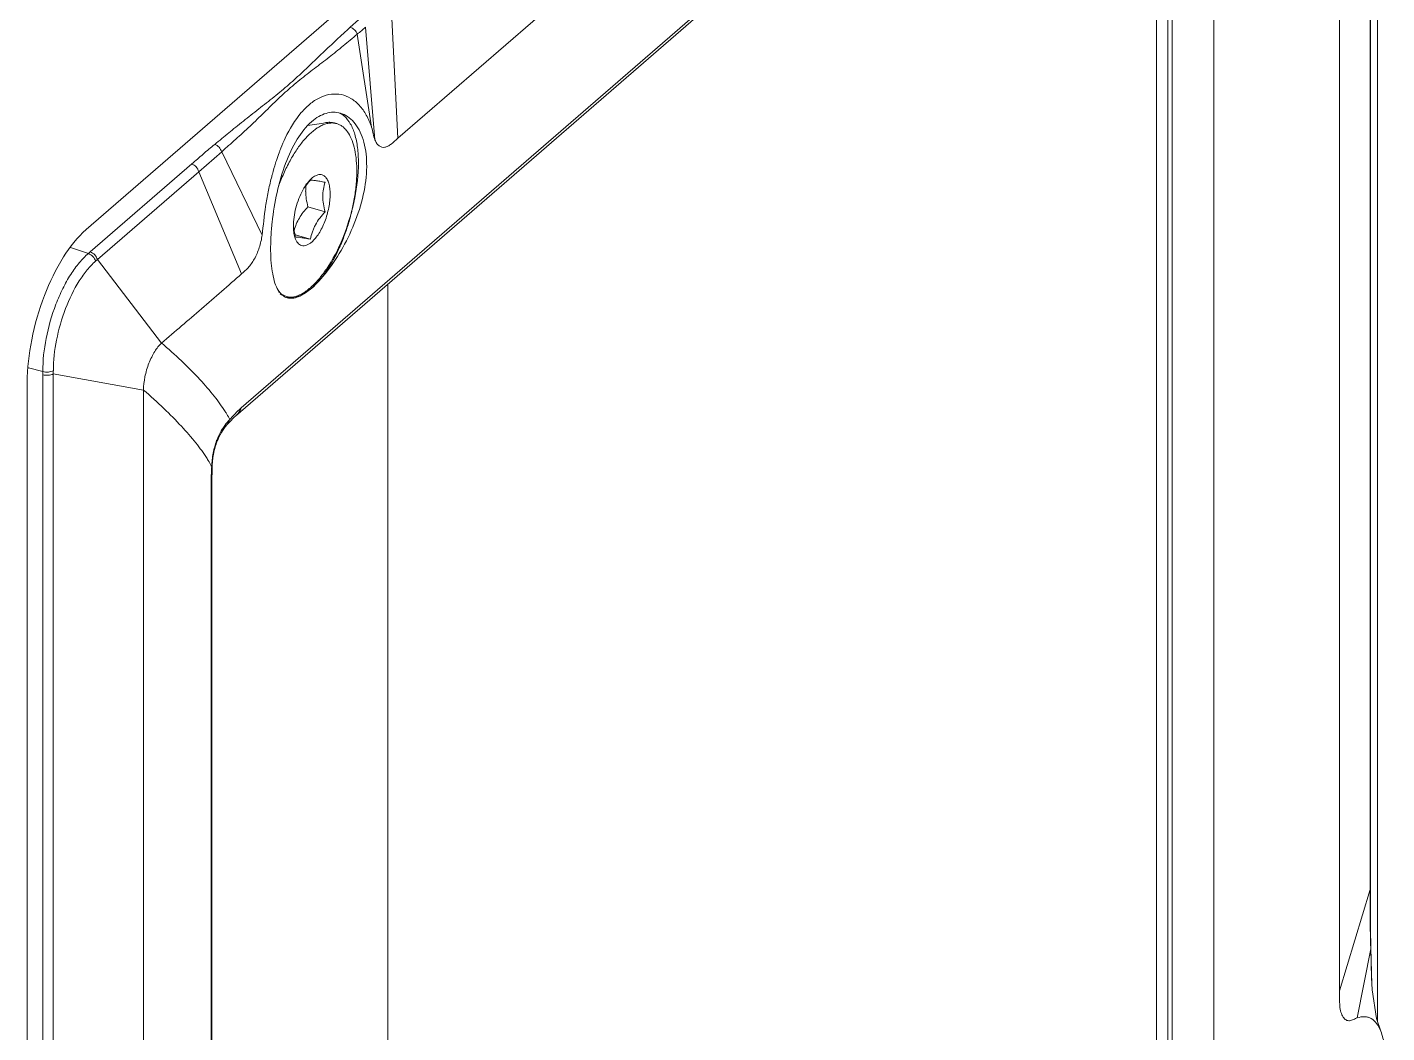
# Model space of a CAD drawing. Header units: millimetres. Extents: x 0 to 3564, y 0 to 2520.
# Drawn here: x 2802 to 2877, y 2054 to 2109.5 of the extents above; entities that cross this region are included whole.
import ezdxf

# ---------------------------------------------------------------- set-up
doc = ezdxf.new("R2010")
doc.units = ezdxf.units.MM
doc.layers.get('0').update_dxf_attribs({"lineweight": 13})

msp = doc.modelspace()

# ---------------------------------------------------------------- linework, layer by layer
for p, q in [((2873.263, 2157.208), (2805.263, 2098.318)), ((2876.513, 2154.394), (2876.513, 2054.673)), ((2874.43, 2056.325), (2874.429, 2146.565)), ((2822.46, 2103.352), (2860.398, 2136.208)), ((2865.501, 2133.057), (2813.501, 2088.022)), ((2865.822, 2133.513), (2813.822, 2088.479)), ((2864.328, 2132.041), (2864.327, 2039.844)), ((2864.955, 2039.806), (2864.956, 2132.038)), ((2865.191, 2039.739), (2865.191, 2131.97)), ((2867.484, 2039.707), (2867.485, 2132.073)), ((2822.46, 2103.352), (2822.101, 2110.704)), ((2876.112, 2111.045), (2876.11, 2061.911)), ((2876.125, 2061.972), (2876.125, 2111.044)), ((2819.838, 2109.481), (2820.294, 2109.885)), ((2820.227, 2109.096), (2821.015, 2103.958)), ((2820.683, 2109.481), (2821.201, 2103.268)), ((2819.093, 2104.161), (2818.964, 2104.198)), ((2811.485, 2101.511), (2812.746, 2102.61)), ((2812.746, 2102.61), (2812.799, 2102.657)), ((2812.746, 2102.61), (2814.976, 2098.017)), ((2805.491, 2097.087), (2811.089, 2101.938)), ((2805.887, 2096.66), (2811.479, 2101.511)), ((2811.479, 2101.511), (2813.838, 2095.871)), ((2817.716, 2101.148), (2817.622, 2101.059)), ((2818.45, 2099.304), (2817.505, 2099.577)), ((2817.639, 2097.789), (2816.796, 2098.032)), ((2804.401, 2097.336), (2805.388, 2097)), ((2805.492, 2097.087), (2805.388, 2097)), ((2805.886, 2096.66), (2805.78, 2096.568)), ((2809.431, 2092.059), (2805.887, 2096.66)), ((2816.339, 2094.62), (2816.209, 2094.657)), ((2821.905, 2095.3), (2821.905, 2016.84)), ((2802.88, 2090.48), (2802.081, 2090.684)), ((2802.881, 1998.945), (2802.88, 2090.31)), ((2803.454, 1998.989), (2803.455, 2090.353)), ((2803.455, 2090.353), (2808.43, 2089.466)), ((2802.013, 1953.909), (2802.013, 2089.875)), ((2808.43, 2089.466), (2808.427, 1999.165)), ((2813.192, 2087.842), (2813.056, 2087.574)), ((2813.056, 2087.574), (2813.056, 2087.573)), ((2812.173, 2085.287), (2812.194, 2085.249)), ((2812.173, 2085.286), (2812.194, 2085.248)), ((2812.22, 2085.313), (2812.194, 2085.248)), ((2812.16, 2084.16), (2812.159, 1991.794)), ((2812.192, 2084.339), (2812.16, 2084.16)), ((2812.192, 2084.339), (2812.191, 1992.005)), ((2876.11, 2061.911), (2874.43, 2056.325)), ((2876.125, 2061.972), (2876.11, 2061.911)), ((2876.125, 2061.974), (2876.125, 2061.972)), ((2876.148, 2058.648), (2875.405, 2054.834)), ((2876.147, 2058.688), (2876.148, 2058.648)), ((2876.154, 2058.689), (2876.148, 2058.648)), ((2876.148, 2058.648), (2876.192, 2057.048)), ((2876.202, 2056.67), (2876.154, 2058.689)), ((2876.192, 2057.048), (2876.202, 2056.729)), ((2876.219, 2056.372), (2876.202, 2056.729)), ((2876.202, 2056.729), (2876.204, 2056.669))]:
    msp.add_line(p, q)
for points in [[(2813.056, 2087.573), (2813.15, 2087.677), (2813.46, 2087.987), (2813.501, 2088.022)], [(2812.22, 2085.313), (2812.222, 2085.334), (2812.223, 2085.362), (2812.225, 2085.392), (2812.228, 2085.423), (2812.23, 2085.455), (2812.233, 2085.488), (2812.236, 2085.522), (2812.24, 2085.557), (2812.244, 2085.594), (2812.248, 2085.632), (2812.253, 2085.671), (2812.258, 2085.713), (2812.264, 2085.755), (2812.271, 2085.8), (2812.279, 2085.847), (2812.287, 2085.895), (2812.297, 2085.947), (2812.308, 2086), (2812.32, 2086.057), (2812.334, 2086.117), (2812.349, 2086.18), (2812.366, 2086.246), (2812.386, 2086.318), (2812.409, 2086.393), (2812.436, 2086.474), (2812.466, 2086.561), (2812.502, 2086.655), (2812.544, 2086.756), (2812.594, 2086.867), (2812.654, 2086.987), (2812.728, 2087.12), (2812.819, 2087.267), (2812.937, 2087.43), (2813.056, 2087.574)], [(2812.192, 2084.338), (2812.192, 2084.44), (2812.211, 2085.118), (2812.22, 2085.313)], [(2876.154, 2058.689), (2876.135, 2059.767), (2876.125, 2061.118), (2876.125, 2061.973)], [(2876.701, 2054.099), (2876.473, 2054.793), (2876.219, 2056.372)]]:
    msp.add_lwpolyline(points)
for centre, radius, start, end in [((2764.295, 2175.725), 86.993, 310.01202, 310.40478), ((2881.604, 2019.611), 108.402, 128.90832, 129.43187), ((2758.486, 2164.114), 82.017, 311.77363, 312.51133), ((2818.833, 2103.257), 0.941, 73.92374, 82.02578), ((2906.935, 1988.762), 148.318, 129.42067, 129.61509), ((2736.656, 2188.479), 114.731, 311.58007, 311.79789), ((2826.366, 2098.684), 11.145, 158.78686, 159.65325), ((2825.963, 2098.84), 10.713, 158.29712, 158.78428), ((2819.978, 2099.004), 3.135, 147.80112, 149.39924), ((2819.967, 2098.729), 3.273, 143.63746, 145.20289), ((2819.753, 2100.426), 2.375, 171.78707, 180.01863), ((2819.906, 2098.51), 3.205, 177.99599, 179.97565), ((2819.397, 2098.756), 2.696, 182.76908, 185.19451), ((2819.492, 2098.765), 2.791, 185.18854, 185.72985), ((2816.599, 2095.521), 0.938, 245.88755, 253.88283), ((2788.769, 2090.309), 14.111, 0.0043, 0.69501), ((2789.656, 2090.525), 13.799, 359.28893, 0.01997), ((2806.533, 2084.213), 7.586, 31.0833, 32.38647), ((2807.422, 2084.743), 6.551, 28.25181, 31.13586), ((2819.766, 2082.054), 8.759, 136.50662, 138.6255), ((2830.88, 2084.111), 18.72, 177.64316, 179.30607), ((2834.946, 2083.942), 22.79, 176.71343, 177.63925), ((2827.713, 2084.158), 15.554, 179.34053, 179.99273)]:
    msp.add_arc(centre, radius, start, end)
for points, knots in [([(2813.52, 2103.964), (2813.799, 2104.19), (2814.362, 2104.638), (2815.212, 2105.301), (2816.049, 2105.966), (2816.841, 2106.656), (2817.589, 2107.369), (2818.33, 2108.078), (2819.078, 2108.783), (2819.583, 2109.249), (2819.838, 2109.481)], [0, 0, 0, 0, 0.128327, 0.257281, 0.385255, 0.510299, 0.632694, 0.754606, 0.87695, 1, 1, 1, 1]), ([(2813.907, 2103.656), (2814.175, 2103.901), (2814.705, 2104.396), (2815.474, 2105.154), (2816.24, 2105.896), (2817.041, 2106.575), (2817.86, 2107.201), (2818.669, 2107.816), (2819.454, 2108.45), (2819.969, 2108.88), (2820.227, 2109.096)], [0, 0, 0, 0, 0.130488, 0.260515, 0.388009, 0.513798, 0.637484, 0.75866, 0.87895, 1, 1, 1, 1]), ([(2819.841, 2109.479), (2819.929, 2109.451), (2820.091, 2109.346), (2820.196, 2109.184), (2820.227, 2109.096)], [0, 0, 0, 0, 0.497442, 1, 1, 1, 1]), ([(2817.139, 2104.768), (2817.3, 2104.955), (2817.63, 2105.287), (2818.195, 2105.646), (2818.781, 2105.812), (2819.36, 2105.792), (2819.902, 2105.573), (2820.371, 2105.174), (2820.757, 2104.624), (2820.94, 2104.192), (2821.015, 2103.958)], [0, 0, 0, 0, 0.145163, 0.273595, 0.389169, 0.498333, 0.608268, 0.725949, 0.855679, 1, 1, 1, 1]), ([(2816.009, 2102.802), (2816.085, 2102.993), (2816.386, 2103.688), (2816.781, 2104.349), (2817.139, 2104.768)], [0, 0, 0, 0, 0.27209, 1, 1, 1, 1]), ([(2819.298, 2104.738), (2819.173, 2104.774), (2818.905, 2104.81), (2818.493, 2104.744), (2818.083, 2104.561), (2817.831, 2104.377), (2817.708, 2104.27)], [0, 0, 0, 0, 0.22632, 0.461659, 0.717226, 1, 1, 1, 1]), ([(2817.708, 2095.09), (2817.86, 2095.222), (2818.165, 2095.524), (2818.77, 2096.248), (2819.479, 2097.344), (2820.173, 2098.823), (2820.638, 2100.392), (2820.802, 2101.906), (2820.654, 2103.063), (2820.351, 2103.814), (2820.062, 2104.247), (2819.711, 2104.567), (2819.436, 2104.698), (2819.298, 2104.738)], [0, 0, 0, 0, 0.054661, 0.116563, 0.256547, 0.408343, 0.559711, 0.699696, 0.820227, 0.872202, 0.918781, 0.960844, 1, 1, 1, 1]), ([(2819.514, 2104.568), (2819.491, 2104.588), (2819.4, 2104.662), (2819.297, 2104.721), (2819.216, 2104.755)], [0, 0, 0, 0, 0.257884, 1, 1, 1, 1]), ([(2820.289, 2101.995), (2820.289, 2102.279), (2820.261, 2102.813), (2820.119, 2103.545), (2819.884, 2104.139), (2819.646, 2104.453), (2819.514, 2104.568)], [0, 0, 0, 0, 0.30935, 0.580144, 0.809056, 1, 1, 1, 1]), ([(2817.708, 2104.27), (2817.393, 2103.998), (2816.824, 2103.259), (2816.211, 2101.922), (2815.767, 2100.369), (2815.544, 2099.005), (2815.456, 2097.929), (2815.438, 2097.18), (2815.467, 2096.497), (2815.542, 2095.896), (2815.664, 2095.391), (2815.834, 2094.989), (2816.06, 2094.695), (2816.259, 2094.582), (2816.358, 2094.554)], [0, 0, 0, 0, 0.118551, 0.260394, 0.417227, 0.576635, 0.652881, 0.724413, 0.789631, 0.847224, 0.896418, 0.937174, 0.970668, 1, 1, 1, 1]), ([(2817.937, 2103.866), (2817.861, 2103.811), (2817.787, 2103.752), (2817.716, 2103.69), (2817.567, 2103.561), (2817.274, 2103.259), (2816.874, 2102.728), (2816.498, 2102.105), (2816.157, 2101.413), (2815.962, 2100.923), (2815.872, 2100.673)], [-0.0465968, -0.0465968, -0.0465968, -0.0465968, 0, 0, 0, 0.0975762, 0.2075461, 0.3282622, 0.4574058, 0.5890041, 0.5890041, 0.5890041, 0.5890041]), ([(2817.484, 2104.056), (2817.82, 2104.11), (2818.157, 2104.163), (2818.493, 2104.216), (2818.494, 2104.217), (2818.495, 2104.217), (2818.496, 2104.217), (2818.516, 2104.22), (2818.536, 2104.223), (2818.556, 2104.226), (2818.625, 2104.235), (2818.763, 2104.24), (2818.899, 2104.217), (2818.964, 2104.198)], [-2.643329, -2.643329, -2.643329, -2.643329, -0.154935, -0.154935, -0.154935, -0.148227, -0.148227, -0.148227, 0, 0, 0, 0.508976, 1, 1, 1, 1]), ([(2817.716, 2095.09), (2817.857, 2095.212), (2818.135, 2095.496), (2818.515, 2095.992), (2818.876, 2096.573), (2819.209, 2097.225), (2819.504, 2097.93), (2819.755, 2098.672), (2819.955, 2099.432), (2820.1, 2100.191), (2820.185, 2100.929), (2820.209, 2101.629), (2820.17, 2102.273), (2820.071, 2102.846), (2819.913, 2103.334), (2819.727, 2103.673), (2819.55, 2103.884), (2819.409, 2104.008), (2819.257, 2104.102), (2819.148, 2104.145), (2819.093, 2104.161)], [0, 0, 0, 0, 0.055389, 0.117513, 0.185555, 0.258364, 0.334558, 0.412611, 0.49092, 0.567871, 0.641906, 0.711591, 0.77569, 0.833268, 0.883821, 0.927483, 0.94707, 0.965448, 0.982953, 1, 1, 1, 1]), ([(2818.963, 2104.188), (2818.896, 2104.198), (2818.755, 2104.202), (2818.541, 2104.167), (2818.32, 2104.091), (2818.176, 2104.016), (2818.104, 2103.974), (2818.047, 2103.94), (2817.992, 2103.904), (2817.937, 2103.866)], [0, 0, 0, 0, 0.225604, 0.463861, 0.720594, 1, 1, 1, 1.22038, 1.22038, 1.22038, 1.22038]), ([(2821.015, 2103.958), (2821.053, 2103.842), (2821.103, 2103.609), (2821.158, 2103.376), (2821.202, 2103.268)], [0, 0, 0, 0, 0.511909, 1, 1, 1, 1]), ([(2811.089, 2101.938), (2811.196, 2102.028), (2811.408, 2102.207), (2811.721, 2102.481), (2812.038, 2102.753), (2812.254, 2102.93), (2812.363, 2103.018)], [0, 0, 0, 0, 0.249937, 0.498311, 0.747758, 1, 1, 1, 1]), ([(2812.363, 2103.018), (2812.453, 2102.986), (2812.616, 2102.872), (2812.718, 2102.702), (2812.746, 2102.61)], [0, 0, 0, 0, 0.49659, 1, 1, 1, 1]), ([(2821.202, 2103.268), (2821.229, 2103.2), (2821.29, 2103.079), (2821.416, 2102.934), (2821.572, 2102.852), (2821.748, 2102.848), (2821.927, 2102.916), (2822.172, 2103.082), (2822.338, 2103.247), (2822.461, 2103.352)], [0, 0, 0, 0, 0.135446, 0.250167, 0.351325, 0.452496, 0.567176, 0.700715, 1, 1, 1, 1]), ([(2815.716, 2101.974), (2815.732, 2102.024), (2815.795, 2102.22), (2815.863, 2102.415), (2815.916, 2102.559)], [0, 0, 0, 0, 0.252795, 1, 1, 1, 1]), ([(2811.479, 2101.512), (2811.454, 2101.609), (2811.351, 2101.788), (2811.181, 2101.906), (2811.088, 2101.939)], [0, 0, 0, 0, 0.502396, 1, 1, 1, 1]), ([(2815.49, 2101.177), (2815.507, 2101.245), (2815.577, 2101.512), (2815.654, 2101.777), (2815.716, 2101.974)], [0, 0, 0, 0, 0.252391, 1, 1, 1, 1]), ([(2817.639, 2095.11), (2817.827, 2095.273), (2818.194, 2095.662), (2818.876, 2096.627), (2819.581, 2098.099), (2820.134, 2100.01), (2820.289, 2101.348), (2820.289, 2101.995)], [0, 0, 0, 0, 0.098644, 0.211568, 0.468673, 0.742682, 1, 1, 1, 1]), ([(2818.731, 2100.269), (2818.731, 2100.378), (2818.72, 2100.582), (2818.666, 2100.863), (2818.587, 2101.061), (2818.504, 2101.184), (2818.437, 2101.255), (2818.362, 2101.309), (2818.281, 2101.343), (2818.193, 2101.358), (2818.102, 2101.353), (2818.007, 2101.329), (2817.871, 2101.269), (2817.777, 2101.201), (2817.716, 2101.148)], [0, 0, 0, 0, 0.176286, 0.330449, 0.460858, 0.517768, 0.569981, 0.618683, 0.665488, 0.712273, 0.760915, 0.81303, 0.86984, 1, 1, 1, 1]), ([(2814.976, 2098.016), (2815.041, 2098.543), (2815.112, 2099.34), (2815.303, 2100.392), (2815.423, 2100.917), (2815.49, 2101.177)], [0, 0, 0, 0, 0.496139, 0.748773, 1, 1, 1, 1]), ([(2817.28, 2100.6), (2817.195, 2100.456), (2817.041, 2100.144), (2816.865, 2099.649), (2816.747, 2099.137), (2816.709, 2098.79), (2816.703, 2098.622)], [0, 0, 0, 0, 0.242183, 0.499273, 0.75672, 1, 1, 1, 1]), ([(2817.622, 2101.059), (2817.569, 2101.004), (2817.463, 2100.88), (2817.371, 2100.747), (2817.326, 2100.675)], [0, 0, 0, 0, 0.475902, 1, 1, 1, 1]), ([(2817.639, 2101.036), (2817.611, 2101.007), (2817.504, 2100.889), (2817.403, 2100.765), (2817.332, 2100.669)], [0, 0, 0, 0, 0.251913, 1, 1, 1, 1]), ([(2818.45, 2100.927), (2818.353, 2100.946), (2818.176, 2100.979), (2817.942, 2101.017), (2817.769, 2101.036), (2817.675, 2101.039), (2817.639, 2101.036)], [0, 0, 0, 0, 0.362375, 0.657213, 0.867114, 1, 1, 1, 1]), ([(2818.45, 2100.927), (2818.412, 2100.805), (2818.347, 2100.549), (2818.325, 2100.286), (2818.325, 2100.152)], [0, 0, 0, 0, 0.489925, 1, 1, 1, 1]), ([(2817.379, 2100.425), (2817.379, 2100.284), (2817.404, 2099.998), (2817.467, 2099.718), (2817.505, 2099.577)], [0, 0, 0, 0, 0.490548, 1, 1, 1, 1]), ([(2817.716, 2097.632), (2817.788, 2097.695), (2817.928, 2097.844), (2818.116, 2098.109), (2818.289, 2098.421), (2818.44, 2098.77), (2818.565, 2099.143), (2818.658, 2099.524), (2818.716, 2099.901), (2818.731, 2100.149), (2818.731, 2100.269)], [0, 0, 0, 0, 0.09859, 0.211371, 0.335842, 0.468575, 0.605586, 0.742619, 0.875421, 1, 1, 1, 1]), ([(2818.325, 2100.152), (2818.325, 2100.011), (2818.35, 2099.725), (2818.413, 2099.445), (2818.45, 2099.304)], [0, 0, 0, 0, 0.49054, 1, 1, 1, 1]), ([(2817.505, 2099.577), (2817.415, 2099.48), (2817.244, 2099.282), (2817.024, 2098.964), (2816.854, 2098.626), (2816.775, 2098.391), (2816.743, 2098.274)], [0, 0, 0, 0, 0.259382, 0.513344, 0.760181, 1, 1, 1, 1]), ([(2817.639, 2097.789), (2817.667, 2097.924), (2817.721, 2098.128), (2817.822, 2098.39), (2817.949, 2098.652), (2818.152, 2098.965), (2818.347, 2099.193), (2818.45, 2099.304)], [0, 0, 0, 0, 0.238591, 0.360572, 0.484671, 0.738997, 1, 1, 1, 1]), ([(2816.701, 2098.511), (2816.701, 2098.397), (2816.713, 2098.183), (2816.756, 2097.973), (2816.787, 2097.879)], [0, 0, 0, 0, 0.535787, 1, 1, 1, 1]), ([(2816.827, 2097.897), (2816.814, 2097.947), (2816.765, 2098.14), (2816.729, 2098.338), (2816.714, 2098.486)], [0, 0, 0, 0, 0.254105, 1, 1, 1, 1]), ([(2802.013, 2089.875), (2802.013, 2090.669), (2802.203, 2092.309), (2802.882, 2094.655), (2803.877, 2096.727), (2804.77, 2097.892), (2805.263, 2098.318)], [0, 0, 0, 0, 0.257469, 0.531613, 0.788856, 1, 1, 1, 1]), ([(2814.976, 2098.016), (2814.947, 2097.78), (2814.836, 2097.323), (2814.577, 2096.709), (2814.241, 2096.216), (2813.968, 2095.977), (2813.844, 2095.87)], [0, 0, 0, 0, 0.287553, 0.564257, 0.802246, 1, 1, 1, 1]), ([(2816.787, 2097.879), (2816.805, 2097.822), (2816.847, 2097.718), (2816.933, 2097.584), (2817.037, 2097.487), (2817.159, 2097.43), (2817.294, 2097.419), (2817.435, 2097.451), (2817.579, 2097.524), (2817.67, 2097.593), (2817.716, 2097.632)], [0, 0, 0, 0, 0.147639, 0.276665, 0.390709, 0.496421, 0.602751, 0.718439, 0.849813, 1, 1, 1, 1]), ([(2816.827, 2097.897), (2816.863, 2097.9), (2816.957, 2097.898), (2817.13, 2097.878), (2817.364, 2097.84), (2817.541, 2097.807), (2817.639, 2097.789)], [0, 0, 0, 0, 0.132885, 0.342787, 0.637625, 1, 1, 1, 1]), ([(2802.879, 2090.48), (2802.872, 2091.094), (2803.012, 2092.363), (2803.45, 2093.891), (2803.957, 2095.054), (2804.387, 2095.827), (2804.856, 2096.48), (2805.208, 2096.847), (2805.388, 2097)], [0, 0, 0, 0, 0.257294, 0.530858, 0.663538, 0.787991, 0.900984, 1, 1, 1, 1]), ([(2805.388, 2097), (2805.482, 2096.967), (2805.653, 2096.846), (2805.755, 2096.665), (2805.78, 2096.568)], [0, 0, 0, 0, 0.498613, 1, 1, 1, 1]), ([(2805.492, 2097.087), (2805.586, 2097.055), (2805.757, 2096.936), (2805.86, 2096.756), (2805.886, 2096.659)], [0, 0, 0, 0, 0.497171, 1, 1, 1, 1]), ([(2803.456, 2090.529), (2803.456, 2091.097), (2803.591, 2092.269), (2804.074, 2093.942), (2804.691, 2095.231), (2805.291, 2096.078), (2805.614, 2096.423), (2805.78, 2096.568)], [0, 0, 0, 0, 0.257493, 0.53042, 0.786971, 0.90025, 1, 1, 1, 1]), ([(2813.838, 2095.871), (2813.469, 2095.553), (2812.742, 2094.905), (2811.643, 2093.947), (2810.534, 2093.004), (2809.798, 2092.375), (2809.431, 2092.059)], [0, 0, 0, 0, 0.250903, 0.501359, 0.750631, 1, 1, 1, 1]), ([(2815.887, 2094.893), (2815.907, 2094.875), (2815.928, 2094.857), (2815.949, 2094.839), (2815.954, 2094.834), (2815.96, 2094.829), (2815.966, 2094.824), (2815.985, 2094.808), (2816.063, 2094.746), (2816.149, 2094.695), (2816.216, 2094.665), (2816.217, 2094.664), (2816.219, 2094.663), (2816.22, 2094.663)], [-0.352048, -0.352048, -0.352048, -0.352048, -0.075454, -0.075454, -0.075454, 0, 0, 0, 0.257186, 1, 1, 1, 1.015978, 1.015978, 1.015978, 1.015978]), ([(2816.209, 2094.657), (2816.192, 2094.662), (2816.123, 2094.684), (2816.056, 2094.714), (2816.009, 2094.741), (2816.006, 2094.743), (2816.003, 2094.744), (2816, 2094.746), (2815.988, 2094.753), (2815.976, 2094.76), (2815.964, 2094.766)], [0, 0, 0, 0, 0.248517, 1, 1, 1, 1.048294, 1.048294, 1.048294, 1.237527, 1.237527, 1.237527, 1.237527]), ([(2816.322, 2094.577), (2816.372, 2094.57), (2816.588, 2094.559), (2816.804, 2094.612), (2816.957, 2094.674)], [0, 0, 0, 0, 0.235409, 1, 1, 1, 1]), ([(2816.339, 2094.62), (2816.39, 2094.605), (2816.495, 2094.584), (2816.718, 2094.578), (2816.95, 2094.628), (2817.178, 2094.723), (2817.426, 2094.859), (2817.602, 2094.991), (2817.716, 2095.09)], [0, 0, 0, 0, 0.104628, 0.211655, 0.440749, 0.566666, 0.701517, 1, 1, 1, 1]), ([(2816.358, 2094.554), (2816.451, 2094.527), (2816.665, 2094.513), (2816.999, 2094.608), (2817.355, 2094.806), (2817.588, 2094.986), (2817.708, 2095.09)], [0, 0, 0, 0, 0.192929, 0.415556, 0.683183, 1, 1, 1, 1]), ([(2816.957, 2094.674), (2817.015, 2094.697), (2817.26, 2094.813), (2817.482, 2094.974), (2817.639, 2095.11)], [0, 0, 0, 0, 0.228462, 1, 1, 1, 1]), ([(2809.435, 2092.059), (2809.288, 2091.924), (2809.085, 2091.672), (2808.873, 2091.282), (2808.672, 2090.82), (2808.493, 2090.214), (2808.432, 2089.71), (2808.43, 2089.466)], [0, 0, 0, 0, 0.211099, 0.335736, 0.468524, 0.742231, 1, 1, 1, 1]), ([(2812.939, 2088.278), (2812.754, 2088.57), (2812.313, 2089.177), (2811.181, 2090.48), (2810.17, 2091.422), (2809.433, 2092.06)], [0, 0, 0, 0, 0.20064, 0.434515, 1, 1, 1, 1]), ([(2802.879, 2090.48), (2802.977, 2090.456), (2803.175, 2090.445), (2803.371, 2090.487), (2803.456, 2090.529)], [0, 0, 0, 0, 0.517315, 1, 1, 1, 1]), ([(2802.88, 2090.31), (2802.977, 2090.285), (2803.175, 2090.272), (2803.37, 2090.312), (2803.455, 2090.353)], [0, 0, 0, 0, 0.517185, 1, 1, 1, 1]), ([(2808.43, 2089.466), (2808.813, 2089.132), (2809.531, 2088.485), (2810.5, 2087.514), (2811.3, 2086.596), (2811.75, 2085.982), (2811.939, 2085.683)], [0, 0, 0, 0, 0.294688, 0.559729, 0.794807, 1, 1, 1, 1]), ([(2813.193, 2087.843), (2813.164, 2087.814), (2813.045, 2087.685), (2812.937, 2087.546), (2812.861, 2087.436)], [0, 0, 0, 0, 0.238016, 1, 1, 1, 1]), ([(2813.822, 2088.479), (2813.789, 2088.45), (2813.647, 2088.323), (2813.512, 2088.189), (2813.411, 2088.082)], [0, 0, 0, 0, 0.231759, 1, 1, 1, 1]), ([(2813.822, 2088.479), (2813.805, 2088.436), (2813.726, 2088.267), (2813.608, 2088.115), (2813.501, 2088.023)], [0, 0, 0, 0, 0.24836, 1, 1, 1, 1]), ([(2812.861, 2087.436), (2812.833, 2087.395), (2812.719, 2087.219), (2812.621, 2087.034), (2812.556, 2086.889)], [0, 0, 0, 0, 0.241497, 1, 1, 1, 1]), ([(2812.556, 2086.889), (2812.524, 2086.818), (2812.405, 2086.528), (2812.321, 2086.223), (2812.276, 2085.991)], [0, 0, 0, 0, 0.246683, 1, 1, 1, 1]), ([(2811.939, 2085.683), (2811.96, 2085.649), (2812.042, 2085.519), (2812.119, 2085.387), (2812.173, 2085.287)], [0, 0, 0, 0, 0.257697, 1, 1, 1, 1]), ([(2812.276, 2085.991), (2812.252, 2085.867), (2812.216, 2085.62), (2812.197, 2085.371), (2812.194, 2085.248)], [0, 0, 0, 0, 0.506576, 1, 1, 1, 1]), ([(2876.11, 2061.911), (2876.11, 2061.372), (2876.109, 2060.298), (2876.133, 2059.224), (2876.147, 2058.688)], [0, 0, 0, 0, 0.501549, 1, 1, 1, 1]), ([(2875.405, 2054.834), (2875.332, 2054.813), (2875.229, 2054.759), (2875.091, 2054.697), (2874.984, 2054.669), (2874.878, 2054.673), (2874.781, 2054.713), (2874.693, 2054.783), (2874.586, 2054.92), (2874.488, 2055.16), (2874.429, 2055.508), (2874.424, 2055.905), (2874.43, 2056.183), (2874.429, 2056.324)], [0, 0, 0, 0, 0.096615, 0.145913, 0.191938, 0.234886, 0.277752, 0.323752, 0.374969, 0.497116, 0.647378, 0.820504, 1, 1, 1, 1]), ([(2875.405, 2054.834), (2875.538, 2054.875), (2875.743, 2054.911), (2876.007, 2054.872), (2876.246, 2054.772), (2876.509, 2054.514), (2876.641, 2054.246), (2876.7, 2054.095)], [0, 0, 0, 0, 0.249903, 0.362331, 0.472615, 0.709684, 1, 1, 1, 1]), ([(2876.7, 2054.095), (2876.797, 2053.85), (2876.937, 2053.267), (2877.032, 2052.29), (2877.035, 2051.145), (2876.949, 2049.886), (2876.771, 2048.57), (2876.413, 2046.867), (2875.987, 2045.632), (2875.602, 2044.884)], [0, 0, 0, 0, 0.08392, 0.188708, 0.311524, 0.447098, 0.589484, 0.732784, 1, 1, 1, 1])]:
    msp.add_open_spline(points, degree=3, knots=knots)

doc.saveas('drawing.dxf')
